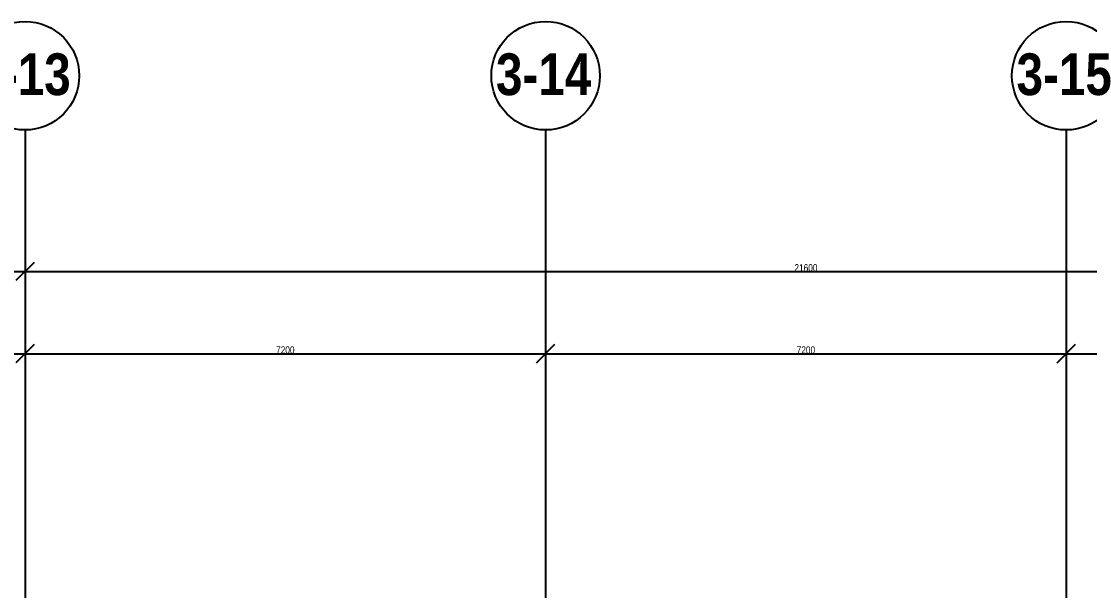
# Model space of a CAD drawing. Header units: millimetres. Extents: x -145636 to 131102, y -135903 to -7470.
# Drawn here: x 20370 to 35145, y -15334 to -7470 of the extents above; entities that cross this region are included whole.
import ezdxf

# ---------------------------------------------------------------- set-up
doc = ezdxf.new("R2010")
doc.units = ezdxf.units.MM
doc.layers.add('M_ARCHI', color=8, linetype='Continuous')
doc.styles.add('Arial Narrow', font='ARIALN.TTF', dxfattribs={"height": 100})
doc.styles.add('Arial Narrow_B', font='ARIALNB.TTF', dxfattribs={"height": 150})

# ---------------------------------------------------------------- blocks, each defined once
blk = doc.blocks.new('RF Archi 21.10.2024')
at = {"layer": 'M_ARCHI', "color": 8}
for p, q in [((-145986, -25375), (-145986, -138101)), ((-138786, -25375), (-138786, -138101)), ((-131586, -25375), (-131586, -138101)), ((-146236, -27331), (-124136, -27331)), ((-145986, -27279), (-145986, -27581)), ((-146236, -28466), (-138536, -28466)), ((-145986, -28414), (-145986, -28716)), ((-139036, -28466), (-131336, -28466)), ((-138786, -28414), (-138786, -28716)), ((-138786, -28414), (-138786, -28716)), ((-131836, -28466), (-124136, -28466)), ((-131586, -28414), (-131586, -28716)), ((-131586, -28414), (-131586, -28716))]:
    blk.add_line(p, q, dxfattribs=at)
at = {"layer": 'M_ARCHI', "color": 8, "linetype": 'ByBlock', "lineweight": -2}
for p, q in [((-145861, -27206), (-146111, -27456)), ((-145861, -28341), (-146111, -28591)), ((-138911, -28591), (-138661, -28341)), ((-138661, -28341), (-138911, -28591)), ((-131711, -28591), (-131461, -28341)), ((-131461, -28341), (-131711, -28591))]:
    blk.add_line(p, q, dxfattribs=at)
at = {"layer": 'M_ARCHI', "color": 8}
for centre in [(-145986, -24625), (-138786, -24625), (-131586, -24625)]:
    blk.add_circle(centre, 750, dxfattribs=at)
at = {"layer": 'M_ARCHI', "color": 8, "linetype": 'Continuous'}
for s, height, style, p in [('3-13', 575, 'Arial Narrow_B', (-146672, -24892)), ('3-14', 575, 'Arial Narrow_B', (-139472, -24892)), ('3-15', 575, 'Arial Narrow_B', (-132272, -24892)), ('21600', 100, 'Arial Narrow', (-135344, -27329)), ('7200', 100, 'Arial Narrow', (-142513, -28464)), ('7200', 100, 'Arial Narrow', (-135313, -28464))]:
    blk.add_text(s, height=height, dxfattribs=dict(at, style=style)).set_placement(p)

msp = doc.modelspace()

# ---------------------------------------------------------------- block references
at = {"layer": 'M_ARCHI', "color": 8, "linetype": 'Continuous'}
msp.add_blockref('RF Archi 21.10.2024', (166406, 16405), dxfattribs=at)

doc.saveas('drawing.dxf')
